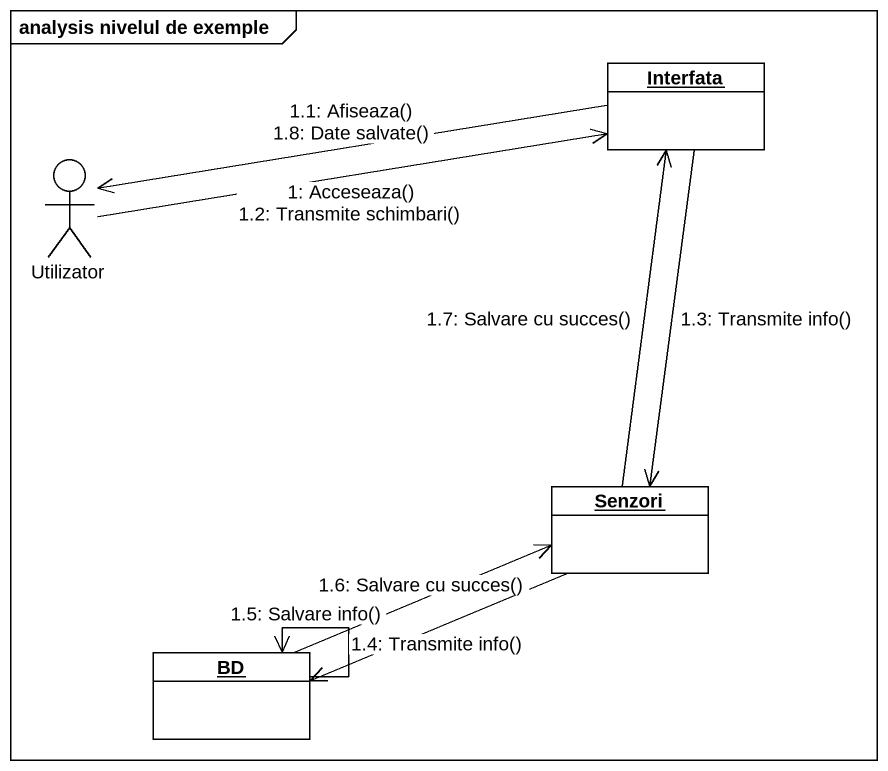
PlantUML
@startuml
mainframe analysis nivelul de exemple
allowmixing
hide circle
hide empty members
object Interfata
actor Utilizator
object Senzori
object BD
Utilizator -right-> Interfata : 1: Acceseaza()\n1.2: Transmite schimbari()
Interfata -left-> Utilizator : 1.1: Afiseaza()\n1.8: Date salvate()
Interfata --> Senzori : 1.3: Transmite info()
Senzori -left-> BD : 1.4: Transmite info()
BD --> BD : 1.5: Salvare info()
BD -right-> Senzori : 1.6: Salvare cu succes()
Senzori -up-> Interfata : 1.7: Salvare cu succes()
@enduml
